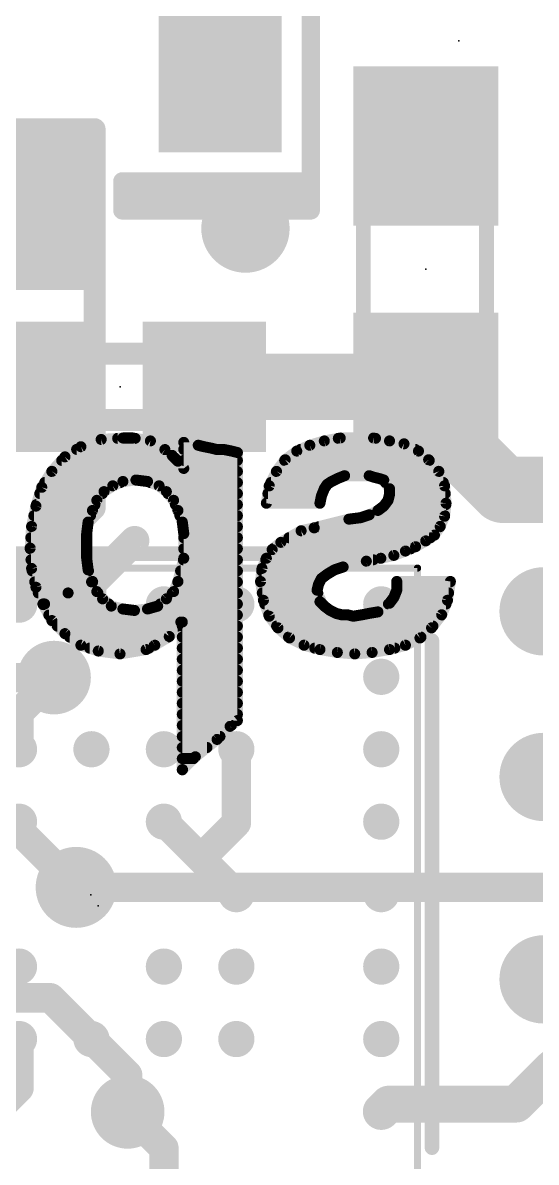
# Model space of a CAD drawing. Extents: x -28 to 74, y -69 to 26.
# Drawn here: x 12.23 to 15.77, y 10.85 to 18.72 of the extents above; entities that cross this region are included whole.
import ezdxf

# ---------------------------------------------------------------- set-up
doc = ezdxf.new("R2010")
doc.units = 0
for name, color, linetype in [('1', 12, 'CONTINUOUS'), ('16', 140, 'CONTINUOUS'), ('18', 110, 'CONTINUOUS'), ('21', 41, 'CONTINUOUS'), ('22', 40, 'CONTINUOUS'), ('23', 53, 'CONTINUOUS'), ('24', 53, 'CONTINUOUS'), ('51', 53, 'CONTINUOUS')]:
    doc.layers.add(name, color=color, linetype=linetype)

# ---------------------------------------------------------------- blocks, each defined once
blk = doc.blocks.new('RECT')
blk.add_solid([(-0.5, -0.5), (0.5, -0.5), (-0.5, 0.5), (0.5, 0.5)])
blk = doc.blocks.new('PIE')
at = {"const_width": 0.5}
blk.add_lwpolyline([(0, -0.25, 1), (0, 0.25, 1), (0, -0.25)], format="xyb", dxfattribs=at)
blk = doc.blocks.new('ROUNDV')
at = {"const_width": 0.5}
blk.add_lwpolyline([(0, -0.25, 1), (0, 0.25, 1), (0, -0.25)], format="xyb", dxfattribs=at)

msp = doc.modelspace()

# ---------------------------------------------------------------- linework, layer by layer
at = {"layer": '1'}
for points, const_width in [([(12.7254, 17.9832), (11.7094, 17.9832)], 0.1524), ([(12.7254, 15.367), (12.7254, 17.9832)], 0.1524), ([(13.4832, 16.2052), (14.8336, 16.2052)], 0.4572), ([(15.0114, 16.0274), (14.8336, 16.2052)], 0.4572), ([(15.0114, 16.0274), (15.0114, 16.168)], 0.4572), ([(15.5448, 15.494), (15.0114, 16.0274)], 0.4572), ([(16.93, 15.494), (15.5448, 15.494)], 0.4572), ([(12.2428, 14.8844), (12.7254, 15.367)], 0.1524), ([(12.704, 14.8452), (13.0023, 15.1435)], 0.2032), ([(12.204, 14.704), (12.204, 14.9472)], 0.254), ([(12.0904, 14.8844), (12.2428, 14.8844)], 0.1524), ([(12.704, 14.704), (12.704, 14.8452)], 0.2032), ([(12.446, 14.1986), (12.204, 13.9566)], 0.2032), ([(12.204, 13.9566), (12.204, 13.704)], 0.2032), ([(13.704, 13.196), (13.704, 13.704)], 0.2032), ([(12.204, 13.204), (12.204, 13.1452)], 0.2032), ([(13.204, 13.204), (13.458, 12.95)], 0.2032), ([(13.458, 12.95), (13.704, 13.196)], 0.2032), ([(12.204, 13.1452), (12.5984, 12.7508)], 0.2032), ([(13.458, 12.95), (13.704, 12.704)], 0.2032), ([(12.204, 11.3658), (12.204, 11.704)], 0.2032), ([(15.6354, 11.2548), (15.8868, 11.5062)], 0.254), ([(15.8868, 11.5062), (16.9926, 11.5062)], 0.254), ([(12.0396, 11.2014), (12.204, 11.3658)], 0.2032), ([(14.704, 11.204), (14.7548, 11.2548)], 0.254), ([(14.7548, 11.2548), (15.6354, 11.2548)], 0.254), ([(13.204, 10.9514), (12.954, 11.2014)], 0.2032), ([(13.204, 10.704), (13.204, 10.9514)], 0.2032)]:
    msp.add_lwpolyline(points, dxfattribs=dict(at, const_width=const_width))
for points, const_width in [([(12.7635, 17.9832, 1), (12.6873, 17.9832)], 0.0762), ([(12.7254, 17.9451, 1), (12.7254, 18.0213)], 0.0762), ([(13.4832, 16.3195, 1), (13.4832, 16.0909)], 0.2286), ([(14.9144, 16.286, 1), (14.7528, 16.1244)], 0.2286), ([(14.8336, 16.0909, 1), (14.8336, 16.3195)], 0.2286), ([(15.1257, 16.168, 1), (14.8971, 16.168)], 0.2286), ([(15.0922, 16.1082, 1), (14.9306, 15.9466)], 0.2286), ([(14.9306, 15.9466, 1), (15.0922, 16.1082)], 0.2286), ([(14.8971, 16.0274, 1), (15.1257, 16.0274)], 0.2286), ([(15.5448, 15.6083, 1), (15.5448, 15.3797)], 0.2286), ([(15.464, 15.4132, 1), (15.6256, 15.5748)], 0.2286), ([(12.7523, 15.3401, 1), (12.6985, 15.3939)], 0.0762), ([(12.6873, 15.367, 1), (12.7635, 15.367)], 0.0762), ([(13.0382, 15.1076, 1), (12.9663, 15.1794)], 0.1016), ([(12.2675, 14.9472, 1), (12.1405, 14.9472)], 0.127), ([(12.2159, 14.9113, 1), (12.2697, 14.8575)], 0.0762), ([(12.2428, 14.8463, 1), (12.2428, 14.9225)], 0.0762), ([(12.7548, 14.8452, 1), (12.6532, 14.8452)], 0.1016), ([(12.6681, 14.8811, 1), (12.7399, 14.8093)], 0.1016), ([(12.1405, 14.704, 1), (12.2675, 14.704)], 0.127), ([(12.6532, 14.704, 1), (12.7548, 14.704)], 0.1016), ([(12.4819, 14.1627, 1), (12.4101, 14.2345)], 0.1016), ([(12.2548, 13.9566, 1), (12.1532, 13.9566)], 0.1016), ([(12.1681, 13.9925, 1), (12.2399, 13.9207)], 0.1016), ([(13.7548, 13.704, 1), (13.6532, 13.704)], 0.1016), ([(12.1532, 13.704, 1), (12.2548, 13.704)], 0.1016), ([(12.2548, 13.204, 1), (12.1532, 13.204)], 0.1016), ([(13.2399, 13.2399, 1), (13.1681, 13.1681)], 0.1016), ([(13.7399, 13.1601, 1), (13.6681, 13.2319)], 0.1016), ([(12.2399, 13.1811, 1), (12.1681, 13.1093)], 0.1016), ([(13.6532, 13.196, 1), (13.7548, 13.196)], 0.1016), ([(12.1532, 13.1452, 1), (12.2548, 13.1452)], 0.1016), ([(13.4939, 12.9859, 1), (13.4221, 12.9141)], 0.1016), ([(13.4221, 12.9859, 1), (13.4939, 12.9141)], 0.1016), ([(13.4221, 12.9141, 1), (13.4939, 12.9859)], 0.1016), ([(12.5625, 12.7149, 1), (12.6343, 12.7867)], 0.1016), ([(13.6681, 12.6681, 1), (13.7399, 12.7399)], 0.1016), ([(12.2548, 11.704, 1), (12.1532, 11.704)], 0.1016), ([(15.8868, 11.5697, 1), (15.8868, 11.4427)], 0.127), ([(12.1532, 11.3658, 1), (12.2548, 11.3658)], 0.1016), ([(12.2399, 11.3299, 1), (12.1681, 11.4017)], 0.1016), ([(14.7548, 11.3183, 1), (14.7548, 11.1913)], 0.127), ([(14.7997, 11.2099, 1), (14.7099, 11.2997)], 0.127), ([(15.5905, 11.2997, 1), (15.6803, 11.2099)], 0.127), ([(15.6354, 11.1913, 1), (15.6354, 11.3183)], 0.127), ([(12.9899, 11.2373, 1), (12.9181, 11.1655)], 0.1016), ([(14.6591, 11.2489, 1), (14.7489, 11.1591)], 0.127), ([(13.2548, 10.9514, 1), (13.1532, 10.9514)], 0.1016), ([(13.1681, 10.9155, 1), (13.2399, 10.9873)], 0.1016)]:
    msp.add_lwpolyline(points, format="xyb", dxfattribs=dict(at, const_width=const_width))
at = {"layer": '16', "const_width": 0.2032}
for points in [[(12.446, 14.1986), (11.9634, 14.1986)], [(17.7038, 12.7508), (12.5984, 12.7508)], [(10.033, 11.9888), (12.4206, 11.9888)], [(12.4206, 11.9888), (12.954, 11.4554)], [(12.954, 11.4554), (12.954, 11.2014)]]:
    msp.add_lwpolyline(points, dxfattribs=at)
at = {"layer": '16', "const_width": 0.1016}
for points in [[(12.446, 14.1478, 1), (12.446, 14.2494)], [(12.5984, 12.8016, 1), (12.5984, 12.7)], [(12.4565, 12.0247, 1), (12.3847, 11.9529)], [(12.4206, 11.938, 1), (12.4206, 12.0396)], [(13.0048, 11.4554, 1), (12.9032, 11.4554)], [(12.9181, 11.4195, 1), (12.9899, 11.4913)], [(12.9032, 11.2014, 1), (13.0048, 11.2014)]]:
    msp.add_lwpolyline(points, format="xyb", dxfattribs=at)
at = {"layer": '21'}
for points, const_width in [([(14.2174, 17.623), (14.2174, 20.223)], 0.127), ([(12.9174, 17.623), (14.2174, 17.623)], 0.127), ([(12.9174, 17.423), (12.9174, 17.623)], 0.127), ([(14.2174, 17.423), (14.2174, 17.623)], 0.127), ([(12.9174, 17.523), (14.2174, 17.523)], 0.127), ([(12.9174, 17.423), (14.2174, 17.423)], 0.127), ([(10.954, 15.054), (14.454, 15.054)], 0.1), ([(15.054, 10.954), (15.054, 14.454)], 0.1)]:
    msp.add_lwpolyline(points, dxfattribs=dict(at, const_width=const_width))
for points, const_width in [([(12.9492, 17.623, 1), (12.8857, 17.623)], 0.0635), ([(12.9174, 17.6547, 1), (12.9174, 17.5913)], 0.0635), ([(14.2492, 17.623, 1), (14.1857, 17.623)], 0.0635), ([(14.1857, 17.623, 1), (14.2492, 17.623)], 0.0635), ([(14.2174, 17.5913, 1), (14.2174, 17.6547)], 0.0635), ([(12.9174, 17.5547, 1), (12.9174, 17.4913)], 0.0635), ([(14.2174, 17.4913, 1), (14.2174, 17.5547)], 0.0635), ([(12.9174, 17.4548, 1), (12.9174, 17.3913)], 0.0635), ([(14.2174, 17.3913, 1), (14.2174, 17.4548)], 0.0635), ([(12.8857, 17.423, 1), (12.9492, 17.423)], 0.0635), ([(14.1857, 17.423, 1), (14.2492, 17.423)], 0.0635), ([(14.454, 15.029, 1), (14.454, 15.079)], 0.05), ([(15.079, 14.454, 1), (15.029, 14.454)], 0.05), ([(15.029, 10.954, 1), (15.079, 10.954)], 0.05)]:
    msp.add_lwpolyline(points, format="xyb", dxfattribs=dict(at, const_width=const_width))
at = {"layer": '22', "const_width": 0.0762}
for points in [[(12.921, 15.852), (12.771, 15.842)], [(12.885, 15.8496), (13.0054, 15.8496)], [(12.991, 15.852), (12.921, 15.852)], [(13.111, 15.832), (12.991, 15.852)], [(14.421, 15.852), (14.311, 15.832)], [(14.4078, 15.8496), (14.6642, 15.8496)], [(14.651, 15.852), (14.421, 15.852)], [(14.761, 15.832), (14.651, 15.852)], [(12.631, 15.792), (12.521, 15.722)], [(12.6018, 15.7734), (13.2087, 15.7734)], [(12.771, 15.842), (12.631, 15.792)], [(13.211, 15.772), (13.111, 15.832)], [(13.261, 15.732), (13.211, 15.772)], [(13.441, 15.802), (13.341, 15.822)], [(13.341, 15.822), (13.341, 15.642)], [(13.341, 15.7734), (13.5654, 15.7734)], [(13.481, 15.792), (13.441, 15.802)], [(13.531, 15.782), (13.481, 15.792)], [(13.571, 15.772), (13.531, 15.782)], [(13.621, 15.772), (13.571, 15.772)], [(13.671, 15.762), (13.621, 15.772)], [(14.211, 15.802), (14.121, 15.762)], [(14.1467, 15.7734), (14.9382, 15.7734)], [(14.311, 15.832), (14.211, 15.802)], [(14.861, 15.812), (14.761, 15.832)], [(14.961, 15.762), (14.861, 15.812)], [(12.521, 15.722), (12.431, 15.622)], [(12.4987, 15.6972), (13.2958, 15.6972)], [(13.301, 15.692), (13.261, 15.732)], [(13.341, 15.642), (13.301, 15.692)], [(13.341, 15.6972), (13.711, 15.6972)], [(13.711, 15.752), (13.671, 15.762)], [(13.711, 13.902), (13.711, 15.752)], [(14.041, 15.702), (13.981, 15.622)], [(14.0374, 15.6972), (15.0352, 15.6972)], [(14.121, 15.762), (14.041, 15.702)], [(15.031, 15.702), (14.961, 15.762)], [(15.101, 15.622), (15.031, 15.702)], [(12.431, 15.622), (12.361, 15.512)], [(12.4304, 15.621), (13.711, 15.621)], [(13.981, 15.622), (13.931, 15.522)], [(13.9805, 15.621), (15.1014, 15.621)], [(15.141, 15.522), (15.101, 15.622)], [(12.3819, 15.5448), (12.9042, 15.5448)], [(12.851, 15.522), (12.921, 15.552)], [(12.921, 15.552), (13.011, 15.562)], [(13.011, 15.562), (13.091, 15.552)], [(13.091, 15.552), (13.171, 15.522)], [(13.1102, 15.5448), (13.711, 15.5448)], [(13.9424, 15.5448), (14.3502, 15.5448)], [(14.311, 15.502), (14.331, 15.532)], [(14.331, 15.532), (14.361, 15.552)], [(14.361, 15.552), (14.401, 15.572)], [(14.401, 15.572), (14.451, 15.592)], [(14.451, 15.592), (14.621, 15.592)], [(14.621, 15.592), (14.651, 15.582)], [(14.651, 15.582), (14.691, 15.572)], [(14.691, 15.572), (14.721, 15.562)], [(14.721, 15.562), (14.761, 15.502)], [(14.7325, 15.5448), (15.1319, 15.5448)], [(12.361, 15.512), (12.321, 15.382)], [(12.3476, 15.4686), (12.7798, 15.4686)], [(12.741, 15.422), (12.791, 15.482)], [(12.791, 15.482), (12.851, 15.522)], [(13.171, 15.522), (13.221, 15.482)], [(13.221, 15.482), (13.271, 15.422)], [(13.2322, 15.4686), (13.711, 15.4686)], [(13.931, 15.522), (13.911, 15.402)], [(13.9221, 15.4686), (14.2976, 15.4686)], [(14.291, 15.452), (14.311, 15.502)], [(14.761, 15.462), (14.751, 15.422)], [(14.761, 15.502), (14.761, 15.462)], [(14.761, 15.4686), (15.1455, 15.4686)], [(15.151, 15.402), (15.141, 15.522)], [(12.321, 15.382), (12.291, 15.242)], [(12.3242, 15.3924), (12.7283, 15.3924)], [(12.711, 15.352), (12.741, 15.422)], [(13.271, 15.422), (13.301, 15.352)], [(13.2837, 15.3924), (13.711, 15.3924)], [(13.911, 15.402), (14.281, 15.402)], [(14.281, 15.402), (14.291, 15.452)], [(14.721, 15.382), (14.681, 15.352)], [(14.751, 15.422), (14.721, 15.382)], [(14.7288, 15.3924), (15.1499, 15.3924)], [(15.141, 15.312), (15.151, 15.402)], [(12.3069, 15.3162), (12.6976, 15.3162)], [(12.681, 15.272), (12.711, 15.352)], [(13.301, 15.352), (13.331, 15.272)], [(13.3144, 15.3162), (13.711, 15.3162)], [(14.561, 15.302), (14.481, 15.292)], [(14.621, 15.322), (14.561, 15.302)], [(14.6036, 15.3162), (15.1415, 15.3162)], [(14.681, 15.352), (14.621, 15.322)], [(15.111, 15.242), (15.141, 15.312)], [(12.291, 15.242), (12.281, 15.092)], [(12.2909, 15.24), (12.677, 15.24)], [(12.671, 15.192), (12.681, 15.272)], [(13.331, 15.272), (13.341, 15.192)], [(13.335, 15.24), (13.711, 15.24)], [(14.241, 15.232), (14.151, 15.212)], [(14.481, 15.292), (14.241, 15.232)], [(14.273, 15.24), (15.1097, 15.24)], [(15.071, 15.182), (15.111, 15.242)], [(12.2858, 15.1638), (12.671, 15.1638)], [(12.671, 15.102), (12.671, 15.192)], [(13.341, 15.192), (13.341, 15.022)], [(13.341, 15.1638), (13.711, 15.1638)], [(14.151, 15.212), (14.011, 15.132)], [(14.0667, 15.1638), (15.0437, 15.1638)], [(14.941, 15.102), (15.011, 15.142)], [(15.011, 15.142), (15.071, 15.182)], [(12.671, 15.102), (12.281, 15.092)], [(12.281, 15.092), (12.671, 15.102)], [(12.281, 15.092), (12.291, 14.952)], [(12.2813, 15.0876), (12.671, 15.0876)], [(12.671, 15.022), (12.671, 15.102)], [(13.341, 15.0876), (13.711, 15.0876)], [(13.951, 15.082), (13.911, 15.022)], [(14.011, 15.132), (13.951, 15.082)], [(13.9577, 15.0876), (14.9074, 15.0876)], [(14.791, 15.042), (14.871, 15.072)], [(14.871, 15.072), (14.941, 15.102)], [(12.2868, 15.0114), (12.6723, 15.0114)], [(12.681, 14.942), (12.671, 15.022)], [(13.341, 15.022), (13.301, 14.862)], [(13.3384, 15.0114), (13.711, 15.0114)], [(13.911, 15.022), (13.881, 14.952)], [(13.9065, 15.0114), (14.648, 15.0114)], [(14.441, 14.962), (14.601, 15.002)], [(14.601, 15.002), (14.701, 15.022)], [(14.701, 15.022), (14.791, 15.042)], [(12.291, 14.952), (12.321, 14.822)], [(12.2949, 14.9352), (12.6836, 14.9352)], [(12.711, 14.862), (12.681, 14.942)], [(13.3193, 14.9352), (13.711, 14.9352)], [(13.881, 14.952), (13.871, 14.862)], [(13.8791, 14.9352), (14.3697, 14.9352)], [(14.291, 14.882), (14.331, 14.912)], [(14.331, 14.912), (14.381, 14.942)], [(14.381, 14.942), (14.441, 14.962)], [(12.3125, 14.859), (12.7046, 14.859)], [(12.371, 14.702), (12.711, 14.862)], [(12.711, 14.862), (12.371, 14.702)], [(12.7046, 14.859), (12.7123, 14.859)], [(12.741, 14.792), (12.711, 14.862)], [(13.301, 14.862), (13.271, 14.792)], [(13.2997, 14.859), (13.711, 14.859)], [(13.871, 14.862), (13.891, 14.732)], [(13.8715, 14.859), (14.2795, 14.859)], [(14.261, 14.802), (14.271, 14.842)], [(14.271, 14.842), (14.291, 14.882)], [(14.811, 14.862), (14.811, 14.802)], [(15.181, 14.862), (14.811, 14.862)], [(14.811, 14.859), (15.1805, 14.859)], [(15.161, 14.732), (15.181, 14.862)], [(12.321, 14.822), (12.371, 14.702)], [(12.3373, 14.7828), (12.5427, 14.7828)], [(12.5427, 14.7828), (12.7484, 14.7828)], [(12.781, 14.742), (12.741, 14.792)], [(13.271, 14.792), (13.221, 14.742)], [(13.2618, 14.7828), (13.711, 14.7828)], [(13.8832, 14.7828), (14.2658, 14.7828)], [(14.281, 14.722), (14.261, 14.802)], [(14.791, 14.752), (14.761, 14.712)], [(14.811, 14.802), (14.791, 14.752)], [(14.8033, 14.7828), (15.1688, 14.7828)], [(12.3691, 14.7066), (12.3808, 14.7066)], [(12.371, 14.702), (12.431, 14.592)], [(12.3808, 14.7066), (12.8235, 14.7066)], [(12.841, 14.692), (12.781, 14.742)], [(12.921, 14.672), (12.841, 14.692)], [(13.001, 14.662), (12.921, 14.672)], [(13.091, 14.672), (13.001, 14.662)], [(13.161, 14.692), (13.091, 14.672)], [(13.221, 14.742), (13.161, 14.692)], [(13.1785, 14.7066), (13.711, 14.7066)], [(13.891, 14.732), (13.931, 14.622)], [(13.9002, 14.7066), (14.2964, 14.7066)], [(14.311, 14.692), (14.281, 14.722)], [(14.351, 14.662), (14.311, 14.692)], [(14.761, 14.712), (14.681, 14.652)], [(14.7538, 14.7066), (15.1508, 14.7066)], [(15.121, 14.632), (15.161, 14.732)], [(12.4101, 14.6304), (13.711, 14.6304)], [(12.431, 14.592), (12.521, 14.502)], [(13.9279, 14.6304), (14.4774, 14.6304)], [(13.931, 14.622), (13.991, 14.542)], [(14.391, 14.642), (14.351, 14.662)], [(14.431, 14.632), (14.391, 14.642)], [(14.471, 14.632), (14.431, 14.632)], [(14.511, 14.622), (14.471, 14.632)], [(14.571, 14.632), (14.511, 14.622)], [(14.5614, 14.6304), (15.1198, 14.6304)], [(14.621, 14.642), (14.571, 14.632)], [(14.681, 14.652), (14.621, 14.642)], [(15.051, 14.542), (15.121, 14.632)], [(12.4688, 14.5542), (13.2988, 14.5542)], [(13.241, 14.482), (13.321, 14.582)], [(13.321, 14.582), (13.331, 14.582)], [(13.331, 14.582), (13.331, 13.562)], [(13.331, 14.5542), (13.711, 14.5542)], [(13.9819, 14.5542), (15.0605, 14.5542)], [(13.991, 14.542), (14.071, 14.472)], [(14.971, 14.472), (15.051, 14.542)], [(12.521, 14.502), (12.631, 14.422)], [(12.554, 14.478), (13.2343, 14.478)], [(13.141, 14.422), (13.241, 14.482)], [(13.331, 14.478), (13.711, 14.478)], [(14.0641, 14.478), (14.9779, 14.478)], [(14.071, 14.472), (14.171, 14.422)], [(14.871, 14.422), (14.971, 14.472)], [(12.631, 14.422), (12.751, 14.382)], [(12.6916, 14.4018), (13.1006, 14.4018)], [(12.751, 14.382), (12.901, 14.362)], [(12.901, 14.362), (13.081, 14.392)], [(13.081, 14.392), (13.141, 14.422)], [(13.331, 14.4018), (13.711, 14.4018)], [(14.171, 14.422), (14.281, 14.392)], [(14.2451, 14.4018), (14.7969, 14.4018)], [(14.281, 14.392), (14.401, 14.372)], [(14.401, 14.372), (14.521, 14.362)], [(14.521, 14.362), (14.641, 14.372)], [(14.641, 14.372), (14.761, 14.392)], [(14.761, 14.392), (14.871, 14.422)], [(13.331, 14.3256), (13.711, 14.3256)], [(13.331, 14.2494), (13.711, 14.2494)], [(13.331, 14.1732), (13.711, 14.1732)], [(13.331, 14.097), (13.711, 14.097)], [(13.331, 14.0208), (13.711, 14.0208)], [(13.331, 13.9446), (13.711, 13.9446)], [(13.661, 13.862), (13.711, 13.902)], [(13.331, 13.8684), (13.669, 13.8684)], [(13.571, 13.772), (13.661, 13.862)], [(13.331, 13.7922), (13.5912, 13.7922)], [(13.421, 13.652), (13.571, 13.772)], [(13.331, 13.716), (13.501, 13.716)], [(13.331, 13.562), (13.421, 13.652)], [(13.331, 13.6398), (13.4088, 13.6398)], [(13.331, 13.5636), (13.3326, 13.5636)]]:
    msp.add_lwpolyline(points, dxfattribs=at)
at = {"layer": '22', "const_width": 0.0381}
for points in [[(12.885, 15.8687, 1), (12.885, 15.8306)], [(12.921, 15.8711, 1), (12.921, 15.833)], [(12.9223, 15.833, 1), (12.9197, 15.871)], [(12.9941, 15.8708, 1), (12.9879, 15.8332)], [(12.991, 15.833, 1), (12.991, 15.8711)], [(13.0054, 15.8306, 1), (13.0054, 15.8687)], [(14.4078, 15.8687, 1), (14.4078, 15.8306)], [(14.421, 15.8711, 1), (14.421, 15.833)], [(14.4244, 15.8333, 1), (14.4176, 15.8707)], [(14.6544, 15.8707, 1), (14.6476, 15.8333)], [(14.651, 15.833, 1), (14.651, 15.8711)], [(14.6642, 15.8306, 1), (14.6642, 15.8687)], [(12.6018, 15.7925, 1), (12.6018, 15.7544)], [(12.6246, 15.8099, 1), (12.6374, 15.7741)], [(12.6412, 15.7759, 1), (12.6208, 15.8081)], [(12.7697, 15.861, 1), (12.7723, 15.823)], [(12.7774, 15.8241, 1), (12.7646, 15.8599)], [(13.1208, 15.8483, 1), (13.1012, 15.8157)], [(13.1079, 15.8132, 1), (13.1141, 15.8508)], [(13.2229, 15.7869, 1), (13.1991, 15.7571)], [(13.2012, 15.7557, 1), (13.2208, 15.7883)], [(13.2087, 15.7544, 1), (13.2087, 15.7925)], [(13.3447, 15.8407, 1), (13.3373, 15.8033)], [(13.3601, 15.822, 1), (13.322, 15.822)], [(13.341, 15.7925, 1), (13.341, 15.7544)], [(13.4456, 15.8205, 1), (13.4364, 15.7835)], [(13.4373, 15.7833, 1), (13.4447, 15.8207)], [(13.4847, 15.8107, 1), (13.4773, 15.7733)], [(13.4764, 15.7735, 1), (13.4856, 15.8105)], [(13.5356, 15.8005, 1), (13.5264, 15.7635)], [(13.5273, 15.7633, 1), (13.5347, 15.8007)], [(13.571, 15.7911, 1), (13.571, 15.753)], [(13.5654, 15.7544, 1), (13.5654, 15.7925)], [(13.5664, 15.7535, 1), (13.5756, 15.7905)], [(13.6247, 15.7907, 1), (13.6173, 15.7533)], [(13.621, 15.753, 1), (13.621, 15.7911)], [(14.1467, 15.7925, 1), (14.1467, 15.7544)], [(14.2055, 15.8202, 1), (14.2165, 15.7838)], [(14.2187, 15.7846, 1), (14.2033, 15.8194)], [(14.3076, 15.8507, 1), (14.3144, 15.8133)], [(14.3165, 15.8138, 1), (14.3055, 15.8502)], [(14.7647, 15.8507, 1), (14.7573, 15.8133)], [(14.7576, 15.8133, 1), (14.7644, 15.8507)], [(14.8695, 15.829, 1), (14.8525, 15.795)], [(14.8573, 15.7933, 1), (14.8647, 15.8307)], [(14.9382, 15.7544, 1), (14.9382, 15.7925)], [(12.4987, 15.7163, 1), (12.4987, 15.6782)], [(12.5108, 15.7381, 1), (12.5312, 15.7059)], [(12.5352, 15.7093, 1), (12.5068, 15.7347)], [(13.2745, 15.7455, 1), (13.2475, 15.7185)], [(13.2491, 15.7171, 1), (13.2729, 15.7469)], [(13.3159, 15.7039, 1), (13.2861, 15.6801)], [(13.2958, 15.6782, 1), (13.2958, 15.7163)], [(13.341, 15.7163, 1), (13.341, 15.6782)], [(13.6756, 15.7805, 1), (13.6664, 15.7435)], [(13.6673, 15.7433, 1), (13.6747, 15.7807)], [(13.7301, 15.752, 1), (13.692, 15.752)], [(13.7064, 15.7335, 1), (13.7156, 15.7705)], [(13.711, 15.6782, 1), (13.711, 15.7163)], [(14.0374, 15.7163, 1), (14.0374, 15.6782)], [(14.0296, 15.7172, 1), (14.0524, 15.6868)], [(14.0562, 15.6906, 1), (14.0258, 15.7134)], [(14.1133, 15.7794, 1), (14.1287, 15.7446)], [(14.1324, 15.7468, 1), (14.1096, 15.7772)], [(14.9734, 15.7765, 1), (14.9486, 15.7475)], [(14.9525, 15.745, 1), (14.9695, 15.779)], [(15.0453, 15.7145, 1), (15.0167, 15.6895)], [(15.0186, 15.6875, 1), (15.0434, 15.7165)], [(15.0352, 15.6782, 1), (15.0352, 15.7163)], [(12.4304, 15.6401, 1), (12.4304, 15.602)], [(12.4168, 15.6347, 1), (12.4452, 15.6093)], [(12.4471, 15.6118, 1), (12.4149, 15.6322)], [(13.2875, 15.6785, 1), (13.3145, 15.7055)], [(13.322, 15.642, 1), (13.3601, 15.642)], [(13.3261, 15.6301, 1), (13.3559, 15.6539)], [(13.711, 15.602, 1), (13.711, 15.6401)], [(13.9805, 15.6401, 1), (13.9805, 15.602)], [(13.9658, 15.6334, 1), (13.9962, 15.6106)], [(13.998, 15.6135, 1), (13.964, 15.6305)], [(15.1187, 15.6291, 1), (15.0833, 15.6149)], [(15.0867, 15.6095, 1), (15.1153, 15.6345)], [(15.1014, 15.602, 1), (15.1014, 15.6401)], [(12.3819, 15.5639, 1), (12.3819, 15.5258)], [(12.9189, 15.5709, 1), (12.9231, 15.5331)], [(12.9042, 15.5258, 1), (12.9042, 15.5639)], [(12.9285, 15.5345, 1), (12.9135, 15.5695)], [(13.0134, 15.5809, 1), (13.0086, 15.5431)], [(13.0131, 15.5431, 1), (13.0089, 15.5809)], [(13.0977, 15.5698, 1), (13.0843, 15.5342)], [(13.0886, 15.5331, 1), (13.0934, 15.5709)], [(13.1102, 15.5639, 1), (13.1102, 15.5258)], [(13.711, 15.5258, 1), (13.711, 15.5639)], [(13.9424, 15.5639, 1), (13.9424, 15.5258)], [(14.3469, 15.5214, 1), (14.3151, 15.5426)], [(14.3525, 15.569, 1), (14.3695, 15.535)], [(14.3502, 15.5258, 1), (14.3502, 15.5639)], [(14.3716, 15.5361, 1), (14.3504, 15.5679)], [(14.3939, 15.5897, 1), (14.4081, 15.5543)], [(14.4095, 15.555, 1), (14.3925, 15.589)], [(14.451, 15.6111, 1), (14.451, 15.573)], [(14.4581, 15.5743, 1), (14.4439, 15.6097)], [(14.627, 15.6101, 1), (14.615, 15.5739)], [(14.621, 15.573, 1), (14.621, 15.6111)], [(14.6556, 15.6005, 1), (14.6464, 15.5635)], [(14.645, 15.5639, 1), (14.657, 15.6001)], [(14.697, 15.5901, 1), (14.685, 15.5539)], [(14.6864, 15.5535, 1), (14.6956, 15.5905)], [(14.7369, 15.5726, 1), (14.7051, 15.5514)], [(14.7325, 15.5639, 1), (14.7325, 15.5258)], [(14.715, 15.5439, 1), (14.727, 15.5801)], [(15.1319, 15.5258, 1), (15.1319, 15.5639)], [(12.3476, 15.4877, 1), (12.3476, 15.4496)], [(12.3449, 15.5222, 1), (12.3771, 15.5018)], [(12.3792, 15.5064, 1), (12.3428, 15.5176)], [(12.7804, 15.4979, 1), (12.8016, 15.4661)], [(12.8056, 15.4698, 1), (12.7764, 15.4942)], [(12.7798, 15.4496, 1), (12.7798, 15.4877)], [(12.8435, 15.5395, 1), (12.8585, 15.5045)], [(12.8616, 15.5061, 1), (12.8404, 15.5379)], [(13.1829, 15.5369, 1), (13.1591, 15.5071)], [(13.1643, 15.5042, 1), (13.1777, 15.5398)], [(13.2356, 15.4942, 1), (13.2064, 15.4698)], [(13.2091, 15.4671, 1), (13.2329, 15.4969)], [(13.2322, 15.4877, 1), (13.2322, 15.4496)], [(13.711, 15.4496, 1), (13.711, 15.4877)], [(13.9221, 15.4877, 1), (13.9221, 15.4496)], [(13.914, 15.5305, 1), (13.948, 15.5135)], [(13.9498, 15.5189, 1), (13.9122, 15.5251)], [(14.2951, 15.5126, 1), (14.3269, 15.4914)], [(14.3287, 15.4949, 1), (14.2933, 15.5091)], [(14.2976, 15.4496, 1), (14.2976, 15.4877)], [(14.3204, 15.5479, 1), (14.3416, 15.5161)], [(14.761, 15.4877, 1), (14.761, 15.4496)], [(14.7801, 15.502, 1), (14.742, 15.502)], [(14.7795, 15.4574, 1), (14.7425, 15.4666)], [(14.7451, 15.4914, 1), (14.7769, 15.5126)], [(15.16, 15.5236, 1), (15.122, 15.5204)], [(15.1233, 15.5149, 1), (15.1587, 15.5291)], [(15.1455, 15.4496, 1), (15.1455, 15.4877)], [(12.3396, 15.378, 1), (12.3024, 15.386)], [(12.3242, 15.4115, 1), (12.3242, 15.3734)], [(12.7264, 15.4342, 1), (12.7556, 15.4098)], [(12.7585, 15.4145, 1), (12.7235, 15.4295)], [(12.7283, 15.3734, 1), (12.7283, 15.4115)], [(13.2885, 15.4295, 1), (13.2535, 15.4145)], [(13.2564, 15.4098, 1), (13.2856, 15.4342)], [(13.2837, 15.4115, 1), (13.2837, 15.3734)], [(13.711, 15.3734, 1), (13.711, 15.4115)], [(13.911, 15.4211, 1), (13.911, 15.383)], [(13.8922, 15.4051, 1), (13.9298, 15.3989)], [(14.2623, 15.4057, 1), (14.2997, 15.3983)], [(14.2733, 15.4591, 1), (14.3087, 15.4449)], [(14.3097, 15.4483, 1), (14.2723, 15.4557)], [(14.281, 15.383, 1), (14.281, 15.4211)], [(14.7324, 15.3668, 1), (14.7096, 15.3972)], [(14.7288, 15.4115, 1), (14.7288, 15.3734)], [(14.7325, 15.4266, 1), (14.7695, 15.4174)], [(14.7662, 15.4106, 1), (14.7358, 15.4334)], [(14.742, 15.462, 1), (14.7801, 15.462)], [(15.132, 15.4004, 1), (15.17, 15.4036)], [(15.1699, 15.3999, 1), (15.1321, 15.4041)], [(15.1499, 15.3734, 1), (15.1499, 15.4115)], [(12.3069, 15.3353, 1), (12.3069, 15.2972)], [(12.3028, 15.3876, 1), (12.3392, 15.3764)], [(12.6935, 15.3595, 1), (12.7285, 15.3445)], [(12.7288, 15.3453, 1), (12.6932, 15.3587)], [(12.6976, 15.2972, 1), (12.6976, 15.3353)], [(13.3188, 15.3587, 1), (13.2832, 15.3453)], [(13.2835, 15.3445, 1), (13.3185, 15.3595)], [(13.3144, 15.3353, 1), (13.3144, 15.2972)], [(13.711, 15.2972, 1), (13.711, 15.3353)], [(14.555, 15.3201, 1), (14.567, 15.2839)], [(14.5634, 15.2831, 1), (14.5586, 15.3209)], [(14.6036, 15.3353, 1), (14.6036, 15.2972)], [(14.6125, 15.339, 1), (14.6295, 15.305)], [(14.627, 15.3039, 1), (14.615, 15.3401)], [(14.6696, 15.3672, 1), (14.6924, 15.3368)], [(14.6895, 15.335, 1), (14.6725, 15.369)], [(14.7058, 15.3934, 1), (14.7362, 15.3706)], [(15.1585, 15.3045, 1), (15.1235, 15.3195)], [(15.1415, 15.2972, 1), (15.1415, 15.3353)], [(12.2909, 15.2591, 1), (12.2909, 15.221)], [(12.2724, 15.246, 1), (12.3096, 15.238)], [(12.31, 15.2407, 1), (12.272, 15.2433)], [(12.6632, 15.2787, 1), (12.6988, 15.2653)], [(12.6999, 15.2696, 1), (12.6621, 15.2744)], [(12.677, 15.221, 1), (12.677, 15.2591)], [(13.3499, 15.2744, 1), (13.3121, 15.2696)], [(13.3132, 15.2653, 1), (13.3488, 15.2787)], [(13.335, 15.2591, 1), (13.335, 15.221)], [(13.711, 15.221, 1), (13.711, 15.2591)], [(14.2364, 15.2505, 1), (14.2456, 15.2135)], [(14.2451, 15.2134, 1), (14.2369, 15.2506)], [(14.273, 15.2591, 1), (14.273, 15.221)], [(14.4786, 15.3109, 1), (14.4834, 15.2731)], [(14.4856, 15.2735, 1), (14.4764, 15.3105)], [(15.0935, 15.2495, 1), (15.1285, 15.2345)], [(15.1269, 15.2314, 1), (15.0951, 15.2526)], [(15.1097, 15.221, 1), (15.1097, 15.2591)], [(15.1221, 15.3141, 1), (15.1599, 15.3099)], [(12.2858, 15.1829, 1), (12.2858, 15.1448)], [(12.6901, 15.192, 1), (12.652, 15.192)], [(12.6521, 15.1944, 1), (12.6899, 15.1896)], [(12.671, 15.1448, 1), (12.671, 15.1829)], [(13.3601, 15.192, 1), (13.322, 15.192)], [(13.341, 15.1829, 1), (13.341, 15.1448)], [(13.3221, 15.1896, 1), (13.3599, 15.1944)], [(13.711, 15.1448, 1), (13.711, 15.1829)], [(14.0667, 15.1829, 1), (14.0667, 15.1448)], [(14.1469, 15.2306, 1), (14.1551, 15.1934)], [(14.1605, 15.1955, 1), (14.1415, 15.2285)], [(15.0004, 15.1579, 1), (15.0216, 15.1261)], [(15.0205, 15.1255, 1), (15.0015, 15.1585)], [(15.0437, 15.1448, 1), (15.0437, 15.1829)], [(15.0551, 15.1926, 1), (15.0869, 15.1714)], [(15.0816, 15.1661, 1), (15.0604, 15.1979)], [(12.2805, 15.111, 1), (12.2815, 15.073)], [(12.3, 15.0934, 1), (12.262, 15.0906)], [(12.2805, 15.111, 1), (12.2815, 15.073)], [(12.262, 15.0933, 1), (12.3, 15.0907)], [(12.2813, 15.1067, 1), (12.2813, 15.0686)], [(12.6901, 15.102, 1), (12.652, 15.102)], [(12.652, 15.102, 1), (12.6901, 15.102)], [(12.6715, 15.083, 1), (12.6705, 15.121)], [(12.6715, 15.083, 1), (12.6705, 15.121)], [(12.671, 15.0686, 1), (12.671, 15.1067)], [(13.341, 15.1067, 1), (13.341, 15.0686)], [(13.711, 15.0686, 1), (13.711, 15.1067)], [(13.9388, 15.0966, 1), (13.9632, 15.0674)], [(13.9669, 15.0714, 1), (13.9351, 15.0926)], [(13.9577, 15.1067, 1), (13.9577, 15.0686)], [(14.0015, 15.1485, 1), (14.0205, 15.1155)], [(14.0232, 15.1174, 1), (13.9988, 15.1466)], [(14.8635, 15.0895, 1), (14.8785, 15.0545)], [(14.8777, 15.0542, 1), (14.8643, 15.0898)], [(14.9074, 15.0686, 1), (14.9074, 15.1067)], [(14.9315, 15.1185, 1), (14.9505, 15.0855)], [(14.9485, 15.0845, 1), (14.9335, 15.1195)], [(12.2868, 15.0305, 1), (12.2868, 14.9924)], [(12.6899, 15.0244, 1), (12.6521, 15.0196)], [(12.652, 15.022, 1), (12.6901, 15.022)], [(12.6723, 14.9924, 1), (12.6723, 15.0305)], [(13.3384, 15.0305, 1), (13.3384, 14.9924)], [(13.322, 15.022, 1), (13.3601, 15.022)], [(13.3595, 15.0174, 1), (13.3225, 15.0266)], [(13.711, 14.9924, 1), (13.711, 15.0305)], [(13.9065, 15.0305, 1), (13.9065, 14.9924)], [(13.8951, 15.0326, 1), (13.9269, 15.0114)], [(13.9285, 15.0145, 1), (13.8935, 15.0295)], [(14.5973, 15.0207, 1), (14.6047, 14.9833)], [(14.6056, 14.9835, 1), (14.5964, 15.0205)], [(14.648, 14.9924, 1), (14.648, 15.0305)], [(14.6969, 15.0406, 1), (14.7051, 15.0034)], [(14.7047, 15.0033, 1), (14.6973, 15.0407)], [(14.7843, 15.0598, 1), (14.7977, 15.0242)], [(14.7951, 15.0234, 1), (14.7869, 15.0606)], [(12.3096, 14.9563, 1), (12.2724, 14.9477)], [(12.272, 14.9506, 1), (12.31, 14.9534)], [(12.2949, 14.9543, 1), (12.2949, 14.9162)], [(12.6988, 14.9487, 1), (12.6632, 14.9353)], [(12.6621, 14.9396, 1), (12.6999, 14.9444)], [(12.6836, 14.9162, 1), (12.6836, 14.9543)], [(13.3193, 14.9543, 1), (13.3193, 14.9162)], [(13.711, 14.9162, 1), (13.711, 14.9543)], [(13.8791, 14.9543, 1), (13.8791, 14.9162)], [(13.8635, 14.9595, 1), (13.8985, 14.9445)], [(13.8999, 14.9499, 1), (13.8621, 14.9541)], [(14.3212, 14.9283, 1), (14.3408, 14.8957)], [(14.3424, 14.8968, 1), (14.3196, 14.9272)], [(14.375, 14.9601, 1), (14.387, 14.9239)], [(14.3697, 14.9162, 1), (14.3697, 14.9543)], [(14.3908, 14.9257, 1), (14.3712, 14.9583)], [(14.4364, 14.9805, 1), (14.4456, 14.9435)], [(14.447, 14.9439, 1), (14.435, 14.9801)], [(12.3125, 14.878, 1), (12.3125, 14.8399)], [(12.7046, 14.878, 1), (12.7046, 14.8399)], [(12.7285, 14.8695, 1), (12.6935, 14.8545)], [(12.6932, 14.8553, 1), (12.7288, 14.8687)], [(12.7191, 14.8448, 1), (12.7029, 14.8792)], [(12.7191, 14.8448, 1), (12.7029, 14.8792)], [(12.7046, 14.8399, 1), (12.7046, 14.878)], [(12.7123, 14.8399, 1), (12.7123, 14.878)], [(13.2997, 14.878, 1), (13.2997, 14.8399)], [(13.2825, 14.8666, 1), (13.3195, 14.8574)], [(13.3185, 14.8545, 1), (13.2835, 14.8695)], [(13.711, 14.8399, 1), (13.711, 14.878)], [(13.8898, 14.8649, 1), (13.8522, 14.8591)], [(13.8521, 14.8641, 1), (13.8899, 14.8599)], [(13.8715, 14.878, 1), (13.8715, 14.8399)], [(14.254, 14.8505, 1), (14.288, 14.8335)], [(14.2895, 14.8374, 1), (14.2525, 14.8466)], [(14.2796, 14.8972, 1), (14.3024, 14.8668)], [(14.308, 14.8735, 1), (14.274, 14.8905)], [(14.2795, 14.8399, 1), (14.2795, 14.878)], [(14.811, 14.8811, 1), (14.811, 14.843)], [(14.83, 14.862, 1), (14.7919, 14.862)], [(14.811, 14.878, 1), (14.811, 14.8399)], [(15.1998, 14.8591, 1), (15.1622, 14.8649)], [(15.1805, 14.8399, 1), (15.1805, 14.878)], [(15.181, 14.843, 1), (15.181, 14.8811)], [(12.3386, 14.8293, 1), (12.3034, 14.8147)], [(12.3024, 14.8177, 1), (12.3396, 14.8263)], [(12.3373, 14.8018, 1), (12.3373, 14.7637)], [(12.5427, 14.8018, 1), (12.5427, 14.7637)], [(12.5427, 14.7637, 1), (12.5427, 14.8018)], [(12.7559, 14.8039, 1), (12.7261, 14.7801)], [(12.7235, 14.7845, 1), (12.7585, 14.7995)], [(12.7484, 14.7637, 1), (12.7484, 14.8018)], [(13.2618, 14.8018, 1), (13.2618, 14.7637)], [(13.2535, 14.7995, 1), (13.2885, 14.7845)], [(13.2845, 14.7785, 1), (13.2575, 14.8055)], [(13.711, 14.7637, 1), (13.711, 14.8018)], [(13.8832, 14.8018, 1), (13.8832, 14.7637)], [(14.2795, 14.8066, 1), (14.2425, 14.7974)], [(14.2425, 14.8066, 1), (14.2795, 14.7974)], [(14.2658, 14.7637, 1), (14.2658, 14.8018)], [(14.8062, 14.7406, 1), (14.7758, 14.7634)], [(14.8033, 14.8018, 1), (14.8033, 14.7637)], [(14.7919, 14.802, 1), (14.83, 14.802)], [(14.8287, 14.7949, 1), (14.7933, 14.8091)], [(15.1688, 14.7637, 1), (15.1688, 14.8018)], [(12.3691, 14.7256, 1), (12.3691, 14.6875)], [(12.3877, 14.7111, 1), (12.3543, 14.6929)], [(12.3629, 14.7192, 1), (12.3791, 14.6848)], [(12.3629, 14.7192, 1), (12.3791, 14.6848)], [(12.3534, 14.6947, 1), (12.3886, 14.7093)], [(12.3808, 14.7256, 1), (12.3808, 14.6875)], [(12.3808, 14.6875, 1), (12.3808, 14.7256)], [(12.7932, 14.7566, 1), (12.7688, 14.7274)], [(12.7661, 14.7301, 1), (12.7959, 14.7539)], [(12.8456, 14.7105, 1), (12.8364, 14.6735)], [(12.8235, 14.6875, 1), (12.8235, 14.7256)], [(12.8288, 14.6774, 1), (12.8532, 14.7066)], [(12.9234, 14.6909, 1), (12.9186, 14.6531)], [(12.9164, 14.6535, 1), (12.9256, 14.6905)], [(13.0858, 14.6903, 1), (13.0962, 14.6537)], [(13.0931, 14.6531, 1), (13.0889, 14.6909)], [(13.1488, 14.7066, 1), (13.1732, 14.6774)], [(13.1662, 14.6737, 1), (13.1558, 14.7103)], [(13.1785, 14.7256, 1), (13.1785, 14.6875)], [(13.2075, 14.7555, 1), (13.2345, 14.7285)], [(13.2332, 14.7274, 1), (13.2088, 14.7566)], [(13.711, 14.6875, 1), (13.711, 14.7256)], [(13.9089, 14.7385, 1), (13.8731, 14.7255)], [(13.8722, 14.7291, 1), (13.9098, 14.7349)], [(13.9002, 14.7256, 1), (13.9002, 14.6875)], [(14.2945, 14.7355, 1), (14.2675, 14.7085)], [(14.2625, 14.7174, 1), (14.2995, 14.7266)], [(14.3224, 14.7072, 1), (14.2996, 14.6768)], [(14.2964, 14.6875, 1), (14.2964, 14.7256)], [(14.2975, 14.6785, 1), (14.3245, 14.7055)], [(14.7538, 14.7256, 1), (14.7538, 14.6875)], [(14.7458, 14.7234, 1), (14.7762, 14.7006)], [(14.7724, 14.6968, 1), (14.7496, 14.7272)], [(14.7733, 14.7591, 1), (14.8087, 14.7449)], [(15.1422, 14.7349, 1), (15.1798, 14.7291)], [(15.1787, 14.7249, 1), (15.1433, 14.7391)], [(15.1508, 14.6875, 1), (15.1508, 14.7256)], [(12.4101, 14.6494, 1), (12.4101, 14.6113)], [(12.4445, 14.6055, 1), (12.4175, 14.5785)], [(12.9989, 14.6809, 1), (13.0031, 14.6431)], [(12.9986, 14.6431, 1), (13.0034, 14.6809)], [(13.711, 14.6113, 1), (13.711, 14.6494)], [(13.9279, 14.6494, 1), (13.9279, 14.6113)], [(13.9462, 14.6334, 1), (13.9158, 14.6106)], [(13.9131, 14.6155, 1), (13.9489, 14.6285)], [(14.3595, 14.679, 1), (14.3425, 14.645)], [(14.3396, 14.6468, 1), (14.3624, 14.6772)], [(14.3956, 14.6605, 1), (14.3864, 14.6235)], [(14.3825, 14.625, 1), (14.3995, 14.659)], [(14.431, 14.6511, 1), (14.431, 14.613)], [(14.4264, 14.6135, 1), (14.4356, 14.6505)], [(14.4756, 14.6505, 1), (14.4664, 14.6135)], [(14.471, 14.613, 1), (14.471, 14.6511)], [(14.4774, 14.6113, 1), (14.4774, 14.6494)], [(14.5079, 14.6408, 1), (14.5141, 14.6032)], [(14.5064, 14.6035, 1), (14.5156, 14.6405)], [(14.5614, 14.6494, 1), (14.5614, 14.6113)], [(14.5673, 14.6507, 1), (14.5747, 14.6133)], [(14.5741, 14.6132, 1), (14.5679, 14.6508)], [(14.6179, 14.6608, 1), (14.6241, 14.6232)], [(14.6247, 14.6233, 1), (14.6173, 14.6607)], [(14.6696, 14.6672, 1), (14.6924, 14.6368)], [(14.6841, 14.6332, 1), (14.6779, 14.6708)], [(15.1033, 14.6391, 1), (15.1387, 14.6249)], [(15.136, 14.6203, 1), (15.106, 14.6437)], [(15.1198, 14.6113, 1), (15.1198, 14.6494)], [(12.4143, 14.5829, 1), (12.4477, 14.6011)], [(12.4688, 14.5733, 1), (12.4688, 14.5352)], [(13.2988, 14.5352, 1), (13.2988, 14.5733)], [(13.321, 14.6011, 1), (13.321, 14.563)], [(13.3359, 14.5701, 1), (13.3061, 14.5939)], [(13.3501, 14.582, 1), (13.312, 14.582)], [(13.331, 14.5733, 1), (13.331, 14.5352)], [(13.331, 14.563, 1), (13.331, 14.6011)], [(13.711, 14.5352, 1), (13.711, 14.5733)], [(13.9819, 14.5733, 1), (13.9819, 14.5352)], [(14.0035, 14.5563, 1), (13.9785, 14.5277)], [(13.9758, 14.5306, 1), (14.0062, 14.5534)], [(15.036, 14.5537, 1), (15.066, 14.5303)], [(15.0635, 14.5277, 1), (15.0385, 14.5563)], [(15.0605, 14.5352, 1), (15.0605, 14.5733)], [(12.5322, 14.5174, 1), (12.5098, 14.4866)], [(12.5075, 14.4885, 1), (12.5345, 14.5155)], [(12.554, 14.4971, 1), (12.554, 14.459)], [(13.2261, 14.4939, 1), (13.2559, 14.4701)], [(13.2508, 14.4657, 1), (13.2312, 14.4983)], [(13.2343, 14.459, 1), (13.2343, 14.4971)], [(13.331, 14.4971, 1), (13.331, 14.459)], [(13.711, 14.459, 1), (13.711, 14.4971)], [(14.0641, 14.4971, 1), (14.0641, 14.459)], [(14.0795, 14.489, 1), (14.0625, 14.455)], [(14.0585, 14.4577, 1), (14.0835, 14.4863)], [(14.9585, 14.4863, 1), (14.9835, 14.4577)], [(14.9795, 14.455, 1), (14.9625, 14.489)], [(14.9779, 14.459, 1), (14.9779, 14.4971)], [(12.637, 14.4401, 1), (12.625, 14.4039)], [(12.6198, 14.4066, 1), (12.6422, 14.4374)], [(12.6916, 14.4209, 1), (12.6916, 14.3828)], [(12.7535, 14.4009, 1), (12.7485, 14.3631)], [(12.745, 14.3639, 1), (12.757, 14.4001)], [(12.8979, 14.3808, 1), (12.9041, 14.3432)], [(12.8985, 14.3431, 1), (12.9035, 14.3809)], [(13.0725, 14.409, 1), (13.0895, 14.375)], [(13.0841, 14.3732, 1), (13.0779, 14.4108)], [(13.1006, 14.3828, 1), (13.1006, 14.4209)], [(13.1312, 14.4383, 1), (13.1508, 14.4057)], [(13.1495, 14.405, 1), (13.1325, 14.439)], [(13.331, 14.4209, 1), (13.331, 14.3828)], [(13.711, 14.3828, 1), (13.711, 14.4209)], [(14.176, 14.4404, 1), (14.166, 14.4036)], [(14.1625, 14.405, 1), (14.1795, 14.439)], [(14.2451, 14.4209, 1), (14.2451, 14.3828)], [(14.2841, 14.4108, 1), (14.2779, 14.3732)], [(14.276, 14.3736, 1), (14.286, 14.4104)], [(14.4026, 14.391, 1), (14.3994, 14.353)], [(14.3979, 14.3532, 1), (14.4041, 14.3908)], [(14.5194, 14.381, 1), (14.5226, 14.343)], [(14.5194, 14.343, 1), (14.5226, 14.381)], [(14.6379, 14.3908, 1), (14.6441, 14.3532)], [(14.6426, 14.353, 1), (14.6394, 14.391)], [(14.756, 14.4104, 1), (14.766, 14.3736)], [(14.7641, 14.3732, 1), (14.7579, 14.4108)], [(14.7969, 14.3828, 1), (14.7969, 14.4209)], [(14.8625, 14.439, 1), (14.8795, 14.405)], [(14.876, 14.4036, 1), (14.866, 14.4404)], [(13.331, 14.3447, 1), (13.331, 14.3066)], [(13.711, 14.3066, 1), (13.711, 14.3447)], [(13.331, 14.2685, 1), (13.331, 14.2304)], [(13.711, 14.2304, 1), (13.711, 14.2685)], [(13.331, 14.1923, 1), (13.331, 14.1542)], [(13.711, 14.1542, 1), (13.711, 14.1923)], [(13.331, 14.1161, 1), (13.331, 14.078)], [(13.711, 14.078, 1), (13.711, 14.1161)], [(13.331, 14.0399, 1), (13.331, 14.0018)], [(13.711, 14.0018, 1), (13.711, 14.0399)], [(13.331, 13.9637, 1), (13.331, 13.9256)], [(13.692, 13.902, 1), (13.7301, 13.902)], [(13.7229, 13.8871, 1), (13.6991, 13.9169)], [(13.711, 13.9256, 1), (13.711, 13.9637)], [(13.331, 13.8875, 1), (13.331, 13.8494)], [(13.6491, 13.8769, 1), (13.6729, 13.8471)], [(13.6745, 13.8485, 1), (13.6475, 13.8755)], [(13.669, 13.8494, 1), (13.669, 13.8875)], [(13.331, 13.8113, 1), (13.331, 13.7732)], [(13.5575, 13.7855, 1), (13.5845, 13.7585)], [(13.5829, 13.7571, 1), (13.5591, 13.7869)], [(13.5912, 13.7732, 1), (13.5912, 13.8113)], [(13.331, 13.7351, 1), (13.331, 13.697)], [(13.4091, 13.6669, 1), (13.4329, 13.6371)], [(13.4345, 13.6385, 1), (13.4075, 13.6655)], [(13.501, 13.697, 1), (13.501, 13.7351)], [(13.331, 13.6589, 1), (13.331, 13.6208)], [(13.4088, 13.6208, 1), (13.4088, 13.6589)], [(13.331, 13.5827, 1), (13.331, 13.5446)], [(13.3175, 13.5755, 1), (13.3445, 13.5485)], [(13.312, 13.562, 1), (13.3501, 13.562)], [(13.3326, 13.5446, 1), (13.3326, 13.5827)]]:
    msp.add_lwpolyline(points, format="xyb", dxfattribs=at)
at = {"layer": '23'}
for p in [(15.24, 18.5928), (15.0114, 17.018), (12.9032, 16.2052), (12.7, 12.7)]:
    msp.add_point(p, dxfattribs=at)
at = {"layer": '24'}
for p in [(15.24, 18.5928), (12.7508, 12.6238)]:
    msp.add_point(p, dxfattribs=at)
at = {"layer": '51'}
for points, const_width in [([(14.5794, 16.662), (14.5794, 17.374)], 0.1016), ([(15.4304, 16.662), (15.4304, 17.374)], 0.1016), ([(12.6328, 16.4338), (13.1736, 16.4338)], 0.1524), ([(13.1736, 15.9766), (12.6328, 15.9766)], 0.1524), ([(14.954, 14.954), (10.454, 14.954)], 0.05), ([(14.954, 10.454), (14.954, 14.954)], 0.05)]:
    msp.add_lwpolyline(points, dxfattribs=dict(at, const_width=const_width))
for points, const_width in [([(14.6048, 17.374, 1), (14.554, 17.374)], 0.0508), ([(15.4558, 17.374, 1), (15.405, 17.374)], 0.0508), ([(14.554, 16.662, 1), (14.6048, 16.662)], 0.0508), ([(15.405, 16.662, 1), (15.4558, 16.662)], 0.0508), ([(12.6328, 16.4719, 1), (12.6328, 16.3957)], 0.0762), ([(13.1736, 16.3957, 1), (13.1736, 16.4719)], 0.0762), ([(12.6328, 16.0147, 1), (12.6328, 15.9385)], 0.0762), ([(13.1736, 15.9385, 1), (13.1736, 16.0147)], 0.0762), ([(14.9665, 14.954, 1), (14.9415, 14.954)], 0.025), ([(14.954, 14.9415, 1), (14.954, 14.9665)], 0.025)]:
    msp.add_lwpolyline(points, format="xyb", dxfattribs=dict(at, const_width=const_width))

# ---------------------------------------------------------------- block references
at = {"layer": '1', "xscale": 2.2, "yscale": 0.85, "rotation": 270}
msp.add_blockref('RECT', (13.5924, 18.923), dxfattribs=at)
at = {"layer": '1'}
for p, xscale, rotation in [((15.0114, 17.868), 1.1, 90), ((12.2174, 17.398), 1.05, 270), ((15.0114, 16.168), 1.1, 90)]:
    msp.add_blockref('RECT', p, dxfattribs=dict(at, xscale=xscale, rotation=rotation))
for name, p, xscale, yscale in [('RECT', (12.3232, 16.2052), 0.85, 0.9), ('RECT', (13.4832, 16.2052), 0.85, 0.9), ('PIE', (12.204, 14.704), 0.25, 0.25), ('PIE', (12.704, 14.704), 0.25, 0.25), ('PIE', (13.204, 14.704), 0.25, 0.25), ('PIE', (13.704, 14.704), 0.25, 0.25), ('PIE', (14.204, 14.704), 0.25, 0.25), ('PIE', (14.704, 14.704), 0.25, 0.25), ('PIE', (14.704, 14.204), 0.25, 0.25), ('PIE', (12.204, 13.704), 0.25, 0.25), ('PIE', (12.704, 13.704), 0.25, 0.25), ('PIE', (13.204, 13.704), 0.25, 0.25), ('PIE', (13.704, 13.704), 0.25, 0.25), ('PIE', (14.704, 13.704), 0.25, 0.25), ('PIE', (12.204, 13.204), 0.25, 0.25), ('PIE', (13.204, 13.204), 0.25, 0.25), ('PIE', (14.704, 13.204), 0.25, 0.25), ('PIE', (13.704, 12.704), 0.25, 0.25), ('PIE', (14.704, 12.704), 0.25, 0.25), ('PIE', (12.204, 12.204), 0.25, 0.25), ('PIE', (13.204, 12.204), 0.25, 0.25), ('PIE', (13.704, 12.204), 0.25, 0.25), ('PIE', (14.704, 12.204), 0.25, 0.25), ('PIE', (12.204, 11.704), 0.25, 0.25), ('PIE', (12.704, 11.704), 0.25, 0.25), ('PIE', (13.204, 11.704), 0.25, 0.25), ('PIE', (13.704, 11.704), 0.25, 0.25), ('PIE', (14.704, 11.704), 0.25, 0.25), ('PIE', (14.704, 11.204), 0.25, 0.25)]:
    msp.add_blockref(name, p, dxfattribs=dict(at, xscale=xscale, yscale=yscale))
at = {"layer": '18'}
for p, xscale, yscale in [((13.7668, 17.2974), 0.6096, 0.6096), ((13.7668, 17.2974), 0.6096, 0.6096), ((15.8242, 14.6558), 0.6096, 0.6096), ((15.8242, 14.6558), 0.6096, 0.6096), ((12.446, 14.1986), 0.508, 0.508), ((12.446, 14.1986), 0.508, 0.508), ((15.8242, 13.5128), 0.6096, 0.6096), ((15.8242, 13.5128), 0.6096, 0.6096), ((12.5984, 12.7508), 0.5588, 0.5588), ((12.5984, 12.7508), 0.5588, 0.5588), ((15.8242, 12.1158), 0.6096, 0.6096), ((15.8242, 12.1158), 0.6096, 0.6096), ((12.954, 11.2014), 0.508, 0.508), ((12.954, 11.2014), 0.508, 0.508)]:
    msp.add_blockref('ROUNDV', p, dxfattribs=dict(at, xscale=xscale, yscale=yscale))
at = {"layer": '51', "xscale": 0.5001, "yscale": 0.95, "rotation": 90}
for p in [(15.0063, 17.5983), (15.0063, 16.4299)]:
    msp.add_blockref('RECT', p, dxfattribs=at)
at = {"layer": '51', "xscale": 0.3, "yscale": 0.6096}
for p in [(12.4992, 16.2052), (13.312, 16.2052)]:
    msp.add_blockref('RECT', p, dxfattribs=at)

doc.saveas('drawing.dxf')
